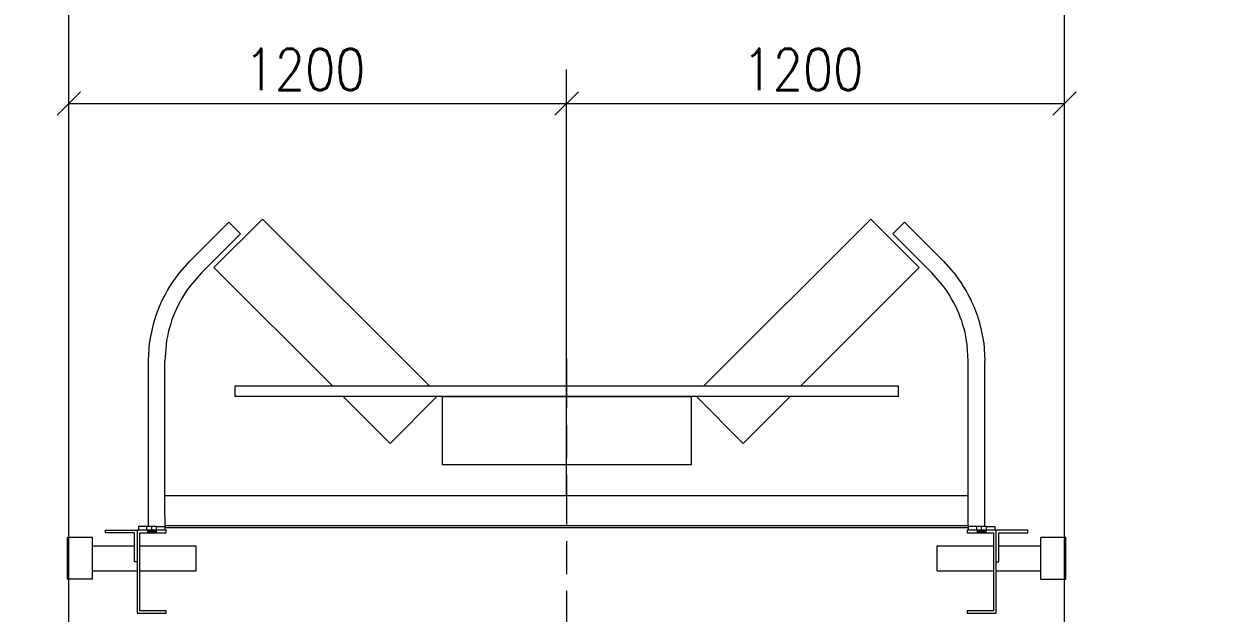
# Model space of a CAD drawing. Header units: millimetres. Extents: x 2 to 845, y 5 to 599.
# Drawn here: x 365.8 to 437.2, y 491.2 to 526.7 of the extents above; entities that cross this region are included whole.
import ezdxf

# ---------------------------------------------------------------- set-up
doc = ezdxf.new("R2010")
doc.units = ezdxf.units.MM
doc.linetypes.add('XKITLINE00', pattern=[0])
doc.linetypes.add('XKITLINE06', pattern=[7, 3, -1, 2, -1])
for name, color, linetype, lineweight in [('Cota', 4, 'Continuous', 0), ('Grelha', 4, 'Continuous', 0), ('Marca da peça', 2, 'Continuous', 0), ('Objeto gráfico', 3, 'Continuous', 0), ('Parafuso', 3, 'Continuous', 0), ('Peça', 2, 'Continuous', 0)]:
    doc.layers.add(name, color=color, linetype=linetype, lineweight=lineweight)
doc.styles.add('ROMANS', font='ROMANS__.TTF')
doc.styles.add('SIMPLEX', font='SIMPLEX_.TTF')

# ---------------------------------------------------------------- blocks, each defined once
blk = doc.blocks.new('*A233')
at = {"layer": 'Grelha', "color": 7, "linetype": 'XKITLINE00', "lineweight": 0}
blk.add_line((368.473, 468.333), (368.473, 545.418), dxfattribs=at)
blk = doc.blocks.new('*A243')
at = {"layer": 'Peça', "color": 1, "linetype": 'XKITLINE00', "lineweight": 0}
for p, q in [((418.473, 504.857), (378.473, 504.857)), ((378.473, 504.857), (378.473, 504.257)), ((418.473, 504.257), (418.473, 504.857)), ((378.473, 504.257), (418.473, 504.257))]:
    blk.add_line(p, q, dxfattribs=at)
blk = doc.blocks.new('*A244')
at = {"layer": 'Peça', "color": 1, "linetype": 'XKITLINE00', "lineweight": 0}
for p, q in [((374.273, 498.27), (422.673, 498.27)), ((374.273, 497.02), (374.273, 496.42)), ((374.273, 496.466), (422.673, 496.466)), ((422.673, 496.42), (422.673, 497.02)), ((374.273, 496.354), (422.673, 496.354))]:
    blk.add_line(p, q, dxfattribs=at)
blk = doc.blocks.new('*A245')
at = {"layer": 'Peça', "color": 1, "linetype": 'XKITLINE00', "lineweight": 0}
for p, q in [((390.973, 504.245), (390.973, 500.12)), ((390.973, 504.245), (405.973, 504.245)), ((405.973, 504.245), (405.973, 500.12)), ((405.973, 500.12), (390.973, 500.12))]:
    blk.add_line(p, q, dxfattribs=at)
blk = doc.blocks.new('*A246')
at = {"layer": 'Peça', "color": 1, "linetype": 'XKITLINE00', "lineweight": 0}
for p, q in [((418.83, 514.752), (418.123, 514.045)), ((418.83, 514.752), (421.183, 512.398)), ((418.123, 514.045), (420.476, 511.691)), ((421.183, 512.398), (421.916, 511.562)), ((421.123, 510.954), (420.476, 511.691)), ((422.673, 506.388), (422.609, 507.367)), ((423.6, 507.497), (423.673, 506.388)), ((422.673, 497.02), (422.673, 506.388)), ((423.673, 496.42), (423.673, 506.388))]:
    blk.add_line(p, q, dxfattribs=at)
for radius in [8.5, 7.5]:
    blk.add_arc((415.173, 506.388), radius, 7.5, 37.5, dxfattribs=at)
blk = doc.blocks.new('*A247')
at = {"layer": 'Peça', "color": 1, "linetype": 'XKITLINE00', "lineweight": 0}
for p, q in [((378.116, 514.752), (375.762, 512.398)), ((378.823, 514.045), (378.116, 514.752)), ((376.469, 511.691), (378.823, 514.045)), ((375.029, 511.562), (375.762, 512.398)), ((376.469, 511.691), (375.823, 510.954)), ((373.273, 506.388), (373.345, 507.497)), ((374.337, 507.367), (374.273, 506.388)), ((373.273, 496.42), (373.273, 506.388)), ((374.273, 497.02), (374.273, 506.388))]:
    blk.add_line(p, q, dxfattribs=at)
for radius in [8.5, 7.5]:
    blk.add_arc((381.773, 506.388), radius, 142.5, 172.5, dxfattribs=at)
blk = doc.blocks.new('*A248')
at = {"layer": 'Peça', "color": 1, "linetype": 'XKITLINE00', "lineweight": 0}
for p, q in [((406.726, 504.857), (416.806, 514.937)), ((416.806, 514.937), (419.722, 512.02)), ((412.559, 504.857), (419.722, 512.02)), ((406.272, 504.257), (409.116, 501.414)), ((409.116, 501.414), (411.959, 504.257))]:
    blk.add_line(p, q, dxfattribs=at)
blk = doc.blocks.new('*A249')
at = {"layer": 'Peça', "color": 1, "linetype": 'XKITLINE00', "lineweight": 0}
for p, q in [((380.14, 514.937), (377.223, 512.02)), ((390.22, 504.857), (380.14, 514.937)), ((384.386, 504.857), (377.223, 512.02)), ((387.83, 501.414), (384.986, 504.257)), ((390.673, 504.257), (387.83, 501.414))]:
    blk.add_line(p, q, dxfattribs=at)
blk = doc.blocks.new('*A257')
at = {"layer": 'Grelha', "color": 7, "linetype": 'XKITLINE00', "lineweight": 0}
blk.add_line((428.473, 461.133), (428.473, 545.418), dxfattribs=at)
blk = doc.blocks.new('*A320')
at = {"layer": 'Peça', "color": 1, "linetype": 'XKITLINE00', "lineweight": 0}
for p, q in [((374.348, 496.182), (372.598, 496.182)), ((372.598, 496.182), (372.598, 491.182)), ((372.755, 491.34), (372.755, 496.025)), ((372.755, 496.025), (374.348, 496.025)), ((374.348, 496.025), (374.348, 496.182)), ((372.598, 491.182), (374.348, 491.182)), ((374.348, 491.34), (372.755, 491.34)), ((374.348, 491.182), (374.348, 491.34))]:
    blk.add_line(p, q, dxfattribs=at)
blk = doc.blocks.new('*A321')
at = {"layer": 'Parafuso'}
blk.add_hatch(color=7, dxfattribs=at).paths.add_polyline_path([(373.21, 496.025), (373.21, 496.182), (373.735, 496.182), (373.735, 496.025)], flags=17)
blk.add_hatch(color=7, dxfattribs=at).paths.add_polyline_path([(373.21, 496.025), (373.21, 496.182), (373.735, 496.182), (373.735, 496.025)], flags=17)
at = {"layer": 'Parafuso', "color": 7, "linetype": 'XKITLINE00', "lineweight": 0}
for p, q in [((373.21, 496.182), (373.21, 496.025)), ((373.21, 496.182), (373.21, 496.025)), ((373.472, 496.182), (373.472, 496.025)), ((373.473, 496.182), (373.473, 496.025)), ((373.735, 496.182), (373.735, 496.025)), ((373.735, 496.182), (373.735, 496.025))]:
    blk.add_line(p, q, dxfattribs=at)
blk = doc.blocks.new('*A322')
at = {"layer": 'Peça', "color": 1, "linetype": 'XKITLINE00', "lineweight": 0}
for p, q in [((373.738, 496.42), (372.673, 496.42)), ((372.673, 496.42), (372.673, 496.182)), ((373.185, 496.182), (373.185, 496.42)), ((373.473, 496.182), (373.473, 496.42)), ((373.76, 496.42), (373.738, 496.42)), ((373.76, 496.182), (373.76, 496.42)), ((373.76, 496.42), (374.273, 496.42)), ((374.273, 496.42), (374.273, 496.182))]:
    blk.add_line(p, q, dxfattribs=at)
blk = doc.blocks.new('*A323')
at = {"layer": 'Peça', "color": 1, "linetype": 'XKITLINE00', "lineweight": 0}
for p, q in [((370.693, 496.023), (370.693, 496.182)), ((370.693, 496.182), (372.598, 496.182)), ((372.439, 496.023), (370.693, 496.023)), ((372.439, 494.277), (372.439, 496.023)), ((372.598, 494.277), (372.439, 494.277))]:
    blk.add_line(p, q, dxfattribs=at)
blk = doc.blocks.new('*A324')
at = {"layer": 'Peça', "color": 1, "linetype": 'XKITLINE00', "lineweight": 0}
for p, q in [((369.884, 495.742), (368.398, 495.742)), ((368.398, 493.242), (368.398, 495.742)), ((369.898, 495.742), (369.884, 495.742)), ((369.898, 495.242), (369.898, 495.742)), ((369.898, 493.242), (369.898, 493.742)), ((369.898, 493.242), (368.398, 493.242))]:
    blk.add_line(p, q, dxfattribs=at)
blk = doc.blocks.new('*A325')
at = {"layer": 'Peça', "color": 1, "linetype": 'XKITLINE00', "lineweight": 0}
for p, q in [((369.897, 495.242), (372.439, 495.242)), ((369.897, 493.742), (369.897, 495.242)), ((372.755, 495.242), (376.147, 495.242)), ((376.147, 493.742), (376.147, 495.242)), ((369.897, 493.742), (372.598, 493.742)), ((372.755, 493.742), (376.147, 493.742))]:
    blk.add_line(p, q, dxfattribs=at)
blk = doc.blocks.new('*A358')
at = {"layer": 'Peça', "color": 1, "linetype": 'XKITLINE00', "lineweight": 0}
for p, q in [((420.798, 493.742), (420.798, 495.242)), ((420.798, 495.242), (424.19, 495.242)), ((424.507, 495.242), (427.048, 495.242)), ((427.048, 493.742), (427.048, 495.242)), ((420.798, 493.742), (424.19, 493.742)), ((424.348, 493.742), (427.048, 493.742))]:
    blk.add_line(p, q, dxfattribs=at)
blk = doc.blocks.new('*A359')
at = {"layer": 'Peça', "color": 1, "linetype": 'XKITLINE00', "lineweight": 0}
for p, q in [((428.548, 495.742), (427.048, 495.742)), ((427.048, 495.242), (427.048, 495.742)), ((428.548, 493.242), (428.548, 495.742)), ((427.048, 493.242), (427.048, 493.742)), ((427.048, 493.242), (427.061, 493.242)), ((427.061, 493.242), (428.548, 493.242))]:
    blk.add_line(p, q, dxfattribs=at)
blk = doc.blocks.new('*A363')
at = {"layer": 'Peça', "color": 1, "linetype": 'XKITLINE00', "lineweight": 0}
for p, q in [((424.348, 496.182), (422.598, 496.182)), ((422.598, 496.182), (422.598, 496.025)), ((422.598, 496.025), (424.19, 496.025)), ((424.19, 496.025), (424.19, 491.34)), ((424.348, 491.182), (424.348, 496.182)), ((424.19, 491.34), (422.598, 491.34)), ((422.598, 491.34), (422.598, 491.182)), ((422.598, 491.182), (424.348, 491.182))]:
    blk.add_line(p, q, dxfattribs=at)
blk = doc.blocks.new('*A364')
at = {"layer": 'Parafuso'}
blk.add_hatch(color=7, dxfattribs=at).paths.add_polyline_path([(423.735, 496.182), (423.735, 496.025), (423.21, 496.025), (423.21, 496.182)], flags=17)
blk.add_hatch(color=7, dxfattribs=at).paths.add_polyline_path([(423.735, 496.182), (423.735, 496.025), (423.21, 496.025), (423.21, 496.182)], flags=17)
at = {"layer": 'Parafuso', "color": 7, "linetype": 'XKITLINE00', "lineweight": 0}
for p, q in [((423.21, 496.182), (423.21, 496.025)), ((423.21, 496.182), (423.21, 496.025)), ((423.472, 496.182), (423.472, 496.025)), ((423.473, 496.182), (423.473, 496.025)), ((423.735, 496.182), (423.735, 496.025)), ((423.735, 496.182), (423.735, 496.025))]:
    blk.add_line(p, q, dxfattribs=at)
blk = doc.blocks.new('*A365')
at = {"layer": 'Peça', "color": 1, "linetype": 'XKITLINE00', "lineweight": 0}
for p, q in [((423.738, 496.42), (422.673, 496.42)), ((422.673, 496.42), (422.673, 496.182)), ((423.185, 496.182), (423.185, 496.42)), ((423.473, 496.182), (423.473, 496.42)), ((423.76, 496.42), (423.738, 496.42)), ((423.76, 496.182), (423.76, 496.42)), ((423.76, 496.42), (424.273, 496.42)), ((424.273, 496.42), (424.273, 496.182))]:
    blk.add_line(p, q, dxfattribs=at)
blk = doc.blocks.new('*A366')
at = {"layer": 'Peça', "color": 1, "linetype": 'XKITLINE00', "lineweight": 0}
for p, q in [((426.253, 496.182), (424.348, 496.182)), ((424.507, 494.277), (424.507, 496.023)), ((424.507, 496.023), (426.253, 496.023)), ((426.253, 496.023), (426.253, 496.182)), ((424.348, 494.277), (424.507, 494.277))]:
    blk.add_line(p, q, dxfattribs=at)
blk = doc.blocks.new('*A1210')
at = {"layer": 'Objeto gráfico', "color": 7, "linetype": 'XKITLINE06', "lineweight": 0}
blk.add_line((398.473, 506.533), (398.473, 448.19), dxfattribs=at)
blk = doc.blocks.new('*A1257')
at = {"layer": 'Cota', "color": 7, "linetype": 'XKITLINE00', "lineweight": 0}
for p, q in [((368.473, 474.845), (368.473, 523.947)), ((398.473, 498.27), (398.473, 523.947)), ((369.18, 522.604), (367.766, 521.19)), ((399.18, 522.604), (397.766, 521.19)), ((368.473, 521.897), (398.473, 521.897))]:
    blk.add_line(p, q, dxfattribs=at)
at = {"layer": 'Cota', "color": 3}
for p in [(368.473, 521.897), (398.473, 521.897)]:
    blk.add_point(p, dxfattribs=at)
at = {"layer": 'Cota', "color": 3, "style": 'SIMPLEX', "width": 0.85}
blk.add_text('1200', height=2.5, dxfattribs=at).set_placement((379.064, 522.697))
blk = doc.blocks.new('*A1258')
at = {"layer": 'Cota', "color": 7, "linetype": 'XKITLINE00', "lineweight": 0}
for p, q in [((398.473, 498.27), (398.473, 523.947)), ((428.473, 474.845), (428.473, 523.947)), ((399.18, 522.604), (397.766, 521.19)), ((429.18, 522.604), (427.766, 521.19)), ((398.473, 521.897), (428.473, 521.897))]:
    blk.add_line(p, q, dxfattribs=at)
at = {"layer": 'Cota', "color": 3}
for p in [(398.473, 521.897), (428.473, 521.897)]:
    blk.add_point(p, dxfattribs=at)
at = {"layer": 'Cota', "color": 3, "style": 'SIMPLEX', "width": 0.85}
blk.add_text('1200', height=2.5, dxfattribs=at).set_placement((409.064, 522.697))
blk = doc.blocks.new('*A1262')
at = {"layer": 'Marca da peça', "color": 7, "linetype": 'XKITLINE00', "lineweight": 0}
for p in [(328.684, 497.663), (366.908, 469.155)]:
    blk.add_line(p, (355.374, 497.663), dxfattribs=at)
at = {"layer": 'Marca da peça', "color": 4, "style": 'ROMANS', "width": 0.85}
blk.add_text('CF12-1300B', height=2.5, dxfattribs=at).set_placement((329.284, 498.263))
blk = doc.blocks.new('*A1263')
at = {"layer": 'Marca da peça', "color": 7, "linetype": 'XKITLINE00', "lineweight": 0}
for p, q in [((429.654, 469.629), (442.59, 497.789)), ((442.59, 497.789), (469.279, 497.789))]:
    blk.add_line(p, q, dxfattribs=at)
at = {"layer": 'Marca da peça', "color": 4, "style": 'ROMANS', "width": 0.85}
blk.add_text('CF12-1300B', height=2.5, dxfattribs=at).set_placement((443.19, 498.389))

msp = doc.modelspace()

# ---------------------------------------------------------------- block references
at = {"lineweight": 0}
for name in ['*A233', '*A257', '*A1257', '*A1258', '*A247', '*A249', '*A248', '*A246', '*A1210', '*A243', '*A245', '*A1262', '*A1263', '*A244', '*A323', '*A320', '*A322', '*A321', '*A363', '*A365', '*A364', '*A366', '*A324', '*A325', '*A358', '*A359']:
    msp.add_blockref(name, (0, 0), dxfattribs=at)

doc.saveas('drawing.dxf')
